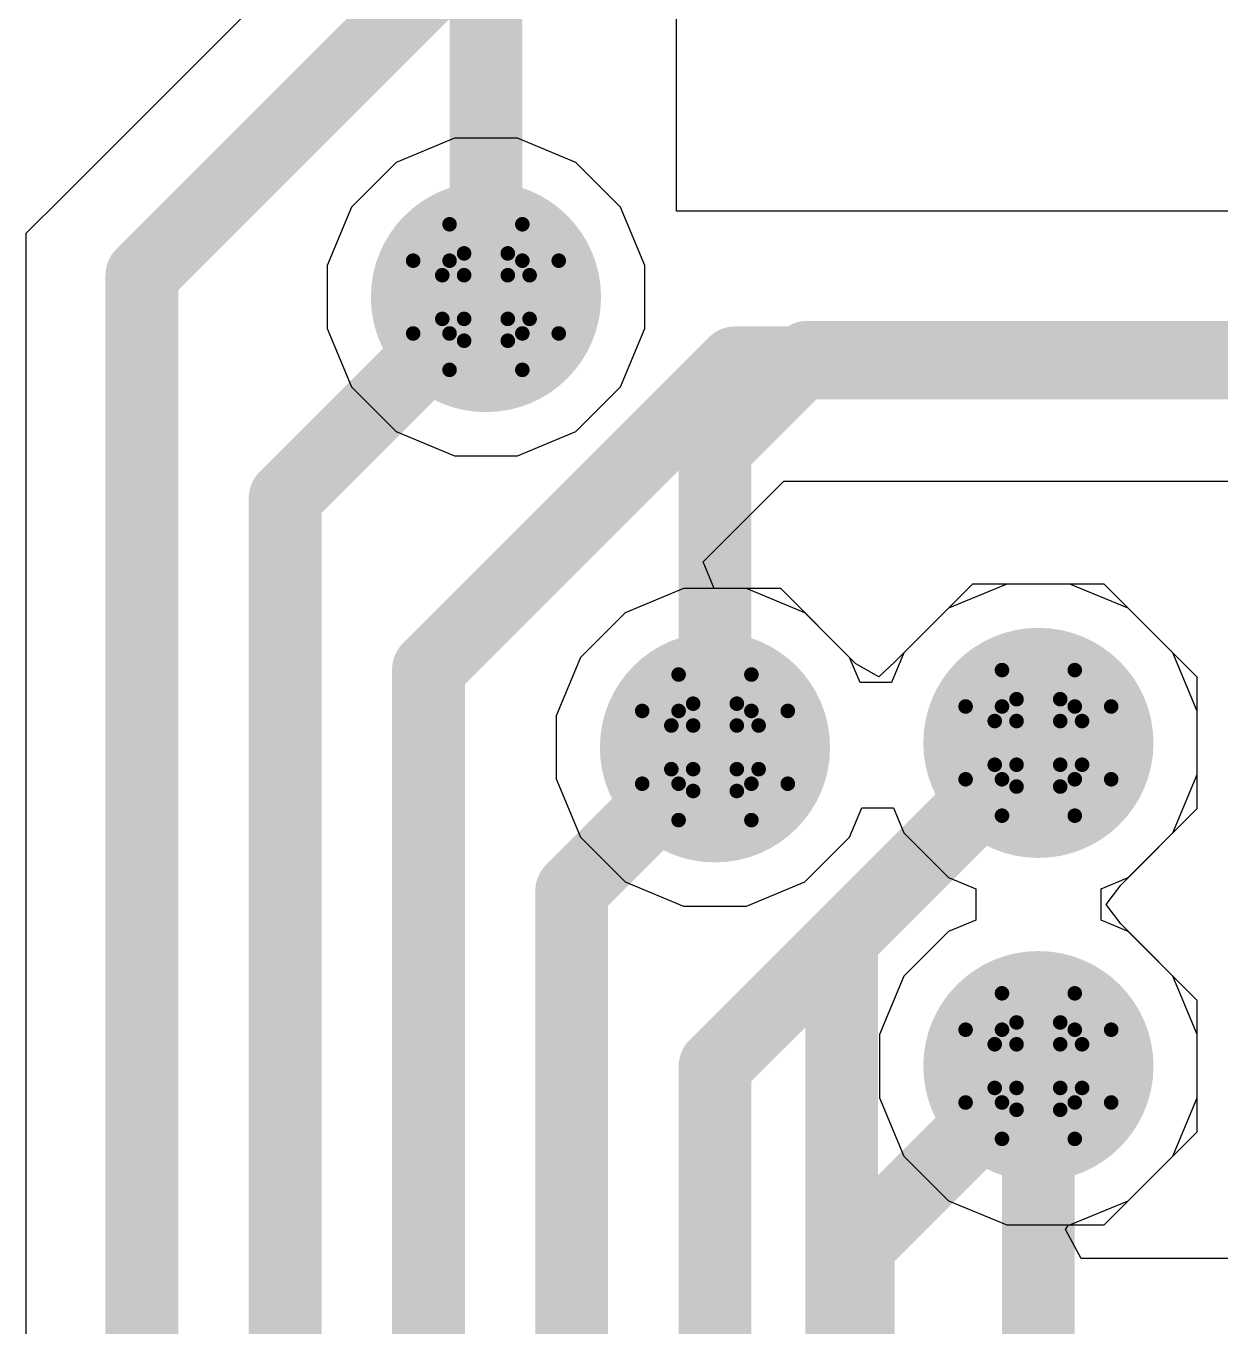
# Model space of a CAD drawing. Header units: inches. Extents: x -4 to 5258, y -4 to 5281.
# Drawn here: x 65.49 to 69.66, y 74.312 to 78.849 of the extents above; entities that cross this region are included whole.
import ezdxf

# ---------------------------------------------------------------- set-up
doc = ezdxf.new("R2010")
doc.units = ezdxf.units.IN
for name, color, linetype in [('Bottom Layer', 5, 'Continuous'), ('Bottom Solder', 6, 'Continuous'), ('Drill Drawing', 1, 'Continuous'), ('Layer 1', 16, 'Continuous'), ('Layer 2', 76, 'Continuous'), ('Top Layer', 1, 'Continuous'), ('Top Solder', 216, 'Continuous'), ('Via Holes', 16, 'Continuous')]:
    doc.layers.add(name, color=color, linetype=linetype)

msp = doc.modelspace()

# ---------------------------------------------------------------- hatches: boundary and pattern name
at = {"layer": 'Bottom Layer'}
h = msp.add_hatch(color=5, dxfattribs=at)
edge = h.paths.add_edge_path()
edge.add_arc((67.0952, 77.9031), 0.3, 0, 360)
h = msp.add_hatch(color=5, dxfattribs=at)
edge = h.paths.add_edge_path()
edge.add_arc((67.8944, 76.3317), 0.3, 0, 360)
h = msp.add_hatch(color=5, dxfattribs=at)
edge = h.paths.add_edge_path()
edge.add_arc((69.0228, 76.3472), 0.3, 0, 360)
h = msp.add_hatch(color=5, dxfattribs=at)
edge = h.paths.add_edge_path()
edge.add_arc((69.0228, 75.2192), 0.3, 0, 360)
at = {"layer": 'Bottom Solder'}
h = msp.add_hatch(color=6, dxfattribs=at)
edge = h.paths.add_edge_path()
edge.add_arc((67.0952, 77.9031), 0.4016, 0, 360)
h = msp.add_hatch(color=6, dxfattribs=at)
edge = h.paths.add_edge_path()
edge.add_arc((67.8944, 76.3317), 0.4016, 0, 360)
h = msp.add_hatch(color=6, dxfattribs=at)
edge = h.paths.add_edge_path()
edge.add_arc((69.0228, 76.3472), 0.4016, 0, 360)
h = msp.add_hatch(color=6, dxfattribs=at)
edge = h.paths.add_edge_path()
edge.add_arc((69.0228, 75.2192), 0.4016, 0, 360)
at = {"layer": 'Layer 1'}
h = msp.add_hatch(color=16, dxfattribs=at)
edge = h.paths.add_edge_path()
edge.add_arc((67.0952, 77.9031), 0.3, 0, 360)
h = msp.add_hatch(color=16, dxfattribs=at)
edge = h.paths.add_edge_path()
edge.add_arc((67.8944, 76.3317), 0.3, 0, 360)
h = msp.add_hatch(color=16, dxfattribs=at)
edge = h.paths.add_edge_path()
edge.add_arc((69.0228, 76.3472), 0.3, 0, 360)
h = msp.add_hatch(color=16, dxfattribs=at)
edge = h.paths.add_edge_path()
edge.add_arc((69.0228, 75.2192), 0.3, 0, 360)
at = {"layer": 'Layer 2'}
h = msp.add_hatch(color=76, dxfattribs=at)
edge = h.paths.add_edge_path()
edge.add_arc((67.0952, 77.9031), 0.3, 0, 360)
h = msp.add_hatch(color=76, dxfattribs=at)
edge = h.paths.add_edge_path()
edge.add_arc((67.8944, 76.3317), 0.3, 0, 360)
h = msp.add_hatch(color=76, dxfattribs=at)
edge = h.paths.add_edge_path()
edge.add_arc((69.0228, 76.3472), 0.3, 0, 360)
h = msp.add_hatch(color=76, dxfattribs=at)
edge = h.paths.add_edge_path()
edge.add_arc((69.0228, 75.2192), 0.3, 0, 360)
at = {"layer": 'Top Layer'}
h = msp.add_hatch(color=1, dxfattribs=at)
edge = h.paths.add_edge_path()
edge.add_arc((67.0952, 77.9031), 0.3, 0, 360)
h = msp.add_hatch(color=1, dxfattribs=at)
edge = h.paths.add_edge_path()
edge.add_arc((67.8944, 76.3317), 0.3, 0, 360)
h = msp.add_hatch(color=1, dxfattribs=at)
edge = h.paths.add_edge_path()
edge.add_arc((69.0228, 76.3472), 0.3, 0, 360)
h = msp.add_hatch(color=1, dxfattribs=at)
edge = h.paths.add_edge_path()
edge.add_arc((69.0228, 75.2192), 0.3, 0, 360)
at = {"layer": 'Top Solder'}
h = msp.add_hatch(color=216, dxfattribs=at)
edge = h.paths.add_edge_path()
edge.add_arc((67.0952, 77.9031), 0.4016, 0, 360)
h = msp.add_hatch(color=216, dxfattribs=at)
edge = h.paths.add_edge_path()
edge.add_arc((67.8944, 76.3317), 0.4016, 0, 360)
h = msp.add_hatch(color=216, dxfattribs=at)
edge = h.paths.add_edge_path()
edge.add_arc((69.0228, 76.3472), 0.4016, 0, 360)
h = msp.add_hatch(color=216, dxfattribs=at)
edge = h.paths.add_edge_path()
edge.add_arc((69.0228, 75.2192), 0.4016, 0, 360)
at = {"layer": 'Via Holes'}
h = msp.add_hatch(color=7, dxfattribs=at)
edge = h.paths.add_edge_path()
edge.add_arc((67.0952, 77.9031), 0.15, 0, 360)
h = msp.add_hatch(color=7, dxfattribs=at)
edge = h.paths.add_edge_path()
edge.add_arc((69.0228, 76.3472), 0.15, 0, 360)
h = msp.add_hatch(color=7, dxfattribs=at)
edge = h.paths.add_edge_path()
edge.add_arc((67.8944, 76.3317), 0.15, 0, 360)
h = msp.add_hatch(color=7, dxfattribs=at)
edge = h.paths.add_edge_path()
edge.add_arc((69.0228, 75.2192), 0.15, 0, 360)

# ---------------------------------------------------------------- linework, layer by layer
at = {"layer": 'Bottom Layer'}
for p, q in [((66.985, 78.4571), (66.7814, 78.3728)), ((67.2054, 78.4571), (66.985, 78.4571)), ((67.4091, 78.3728), (67.2054, 78.4571)), ((66.7814, 78.3728), (66.6256, 78.2169)), ((67.5649, 78.2169), (67.4091, 78.3728)), ((66.6256, 78.2169), (66.5412, 78.0133)), ((67.6492, 78.0133), (67.5649, 78.2169)), ((66.5412, 78.0133), (66.5412, 77.7929)), ((67.6492, 77.7929), (67.6492, 78.0133)), ((66.5412, 77.7929), (66.6256, 77.5893)), ((67.5649, 77.5893), (67.6492, 77.7929)), ((66.6256, 77.5893), (66.7814, 77.4335)), ((67.4091, 77.4335), (67.5649, 77.5893)), ((66.7814, 77.4335), (66.985, 77.3491)), ((67.2054, 77.3491), (67.4091, 77.4335)), ((66.985, 77.3491), (67.2054, 77.3491)), ((68.9126, 76.9012), (68.709, 76.8169)), ((69.133, 76.9012), (68.9126, 76.9012)), ((69.3366, 76.8169), (69.133, 76.9012)), ((67.7842, 76.8857), (67.5806, 76.8013)), ((68.0046, 76.8857), (67.7842, 76.8857)), ((68.2083, 76.8013), (68.0046, 76.8857)), ((68.709, 76.8169), (68.5531, 76.6611)), ((69.4924, 76.6611), (69.3366, 76.8169)), ((67.5806, 76.8013), (67.4248, 76.6455)), ((68.3641, 76.6455), (68.2083, 76.8013)), ((67.4248, 76.6455), (67.3404, 76.4419)), ((68.4004, 76.5578), (68.3641, 76.6455)), ((68.5531, 76.6611), (68.5104, 76.5578)), ((69.5768, 76.4574), (69.4924, 76.6611)), ((68.5104, 76.5578), (68.4004, 76.5578)), ((69.5768, 76.237), (69.5768, 76.4574)), ((67.3404, 76.4419), (67.3404, 76.2215)), ((67.3404, 76.2215), (67.4248, 76.0178)), ((69.4924, 76.0334), (69.5768, 76.237)), ((68.3641, 76.0178), (68.4069, 76.1211)), ((68.4069, 76.1211), (68.5168, 76.1211)), ((68.5168, 76.1211), (68.5531, 76.0334)), ((67.4248, 76.0178), (67.5806, 75.862)), ((68.2083, 75.862), (68.3641, 76.0178)), ((68.5531, 76.0334), (68.709, 75.8776)), ((69.3366, 75.8776), (69.4924, 76.0334)), ((67.5806, 75.862), (67.7842, 75.7777)), ((68.0046, 75.7777), (68.2083, 75.862)), ((68.709, 75.8776), (68.8041, 75.8382)), ((69.2415, 75.8382), (69.3366, 75.8776)), ((68.8041, 75.8382), (68.8041, 75.7282)), ((69.2415, 75.7282), (69.2415, 75.8382)), ((67.7842, 75.7777), (68.0046, 75.7777)), ((68.8041, 75.7282), (68.709, 75.6888)), ((69.3366, 75.6888), (69.2415, 75.7282)), ((68.709, 75.6888), (68.5531, 75.533)), ((69.4924, 75.533), (69.3366, 75.6888)), ((68.5531, 75.533), (68.4688, 75.3294)), ((69.5768, 75.3294), (69.4924, 75.533)), ((68.4688, 75.3294), (68.4688, 75.109)), ((69.5768, 75.109), (69.5768, 75.3294)), ((68.4688, 75.109), (68.5531, 74.9053)), ((69.4924, 74.9053), (69.5768, 75.109)), ((68.5531, 74.9053), (68.709, 74.7495)), ((69.3366, 74.7495), (69.4924, 74.9053)), ((68.709, 74.7495), (68.9126, 74.6652)), ((69.133, 74.6652), (69.3366, 74.7495)), ((68.9126, 74.6652), (69.133, 74.6652))]:
    msp.add_line(p, q, dxfattribs=at)
at = {"layer": 'Drill Drawing'}
for points in [[(66.9682, 78.0301, 0.0508, 0.0508, 0), (66.9682, 78.1571, 0.0508, 0.0508, 0)], [(66.9682, 78.1571, 0.0508, 0.0508, 0), (67.2222, 78.1571, 0.0508, 0.0508, 0)], [(67.2222, 78.0301, 0.0508, 0.0508, 0), (67.2222, 78.1571, 0.0508, 0.0508, 0)], [(67.019, 77.9793, 0.0508, 0.0508, 0), (67.019, 78.0555, 0.0508, 0.0508, 0)], [(67.019, 78.0555, 0.0508, 0.0508, 0), (67.1714, 78.0555, 0.0508, 0.0508, 0)], [(67.1714, 77.9793, 0.0508, 0.0508, 0), (67.1714, 78.0555, 0.0508, 0.0508, 0)], [(66.8412, 77.7761, 0.0508, 0.0508, 0), (66.8412, 78.0301, 0.0508, 0.0508, 0)], [(66.8412, 78.0301, 0.0508, 0.0508, 0), (66.9682, 78.0301, 0.0508, 0.0508, 0)], [(67.2222, 78.0301, 0.0508, 0.0508, 0), (67.3492, 78.0301, 0.0508, 0.0508, 0)], [(67.3492, 77.7761, 0.0508, 0.0508, 0), (67.3492, 78.0301, 0.0508, 0.0508, 0)], [(66.9428, 77.8269, 0.0508, 0.0508, 0), (66.9428, 77.9793, 0.0508, 0.0508, 0)], [(66.9428, 77.9793, 0.0508, 0.0508, 0), (67.019, 77.9793, 0.0508, 0.0508, 0)], [(67.1714, 77.9793, 0.0508, 0.0508, 0), (67.2476, 77.9793, 0.0508, 0.0508, 0)], [(67.2476, 77.8269, 0.0508, 0.0508, 0), (67.2476, 77.9793, 0.0508, 0.0508, 0)], [(66.9428, 77.8269, 0.0508, 0.0508, 0), (67.019, 77.8269, 0.0508, 0.0508, 0)], [(67.019, 77.7507, 0.0508, 0.0508, 0), (67.019, 77.8269, 0.0508, 0.0508, 0)], [(67.1714, 77.8269, 0.0508, 0.0508, 0), (67.2476, 77.8269, 0.0508, 0.0508, 0)], [(67.1714, 77.7507, 0.0508, 0.0508, 0), (67.1714, 77.8269, 0.0508, 0.0508, 0)], [(66.8412, 77.7761, 0.0508, 0.0508, 0), (66.9682, 77.7761, 0.0508, 0.0508, 0)], [(66.9682, 77.6491, 0.0508, 0.0508, 0), (66.9682, 77.7761, 0.0508, 0.0508, 0)], [(67.019, 77.7507, 0.0508, 0.0508, 0), (67.1714, 77.7507, 0.0508, 0.0508, 0)], [(67.2222, 77.7761, 0.0508, 0.0508, 0), (67.3492, 77.7761, 0.0508, 0.0508, 0)], [(67.2222, 77.6491, 0.0508, 0.0508, 0), (67.2222, 77.7761, 0.0508, 0.0508, 0)], [(66.9682, 77.6491, 0.0508, 0.0508, 0), (67.2222, 77.6491, 0.0508, 0.0508, 0)], [(67.7674, 76.4587, 0.0508, 0.0508, 0), (67.7674, 76.5857, 0.0508, 0.0508, 0)], [(67.7674, 76.5857, 0.0508, 0.0508, 0), (68.0214, 76.5857, 0.0508, 0.0508, 0)], [(68.0214, 76.4587, 0.0508, 0.0508, 0), (68.0214, 76.5857, 0.0508, 0.0508, 0)], [(68.8958, 76.4742, 0.0508, 0.0508, 0), (68.8958, 76.6012, 0.0508, 0.0508, 0)], [(68.8958, 76.6012, 0.0508, 0.0508, 0), (69.1498, 76.6012, 0.0508, 0.0508, 0)], [(69.1498, 76.4742, 0.0508, 0.0508, 0), (69.1498, 76.6012, 0.0508, 0.0508, 0)], [(67.8182, 76.4079, 0.0508, 0.0508, 0), (67.8182, 76.4841, 0.0508, 0.0508, 0)], [(67.8182, 76.4841, 0.0508, 0.0508, 0), (67.9706, 76.4841, 0.0508, 0.0508, 0)], [(67.9706, 76.4079, 0.0508, 0.0508, 0), (67.9706, 76.4841, 0.0508, 0.0508, 0)], [(68.7688, 76.2202, 0.0508, 0.0508, 0), (68.7688, 76.4742, 0.0508, 0.0508, 0)], [(68.7688, 76.4742, 0.0508, 0.0508, 0), (68.8958, 76.4742, 0.0508, 0.0508, 0)], [(68.9466, 76.4234, 0.0508, 0.0508, 0), (68.9466, 76.4996, 0.0508, 0.0508, 0)], [(68.9466, 76.4996, 0.0508, 0.0508, 0), (69.099, 76.4996, 0.0508, 0.0508, 0)], [(69.099, 76.4234, 0.0508, 0.0508, 0), (69.099, 76.4996, 0.0508, 0.0508, 0)], [(69.1498, 76.4742, 0.0508, 0.0508, 0), (69.2768, 76.4742, 0.0508, 0.0508, 0)], [(69.2768, 76.2202, 0.0508, 0.0508, 0), (69.2768, 76.4742, 0.0508, 0.0508, 0)], [(67.6404, 76.2047, 0.0508, 0.0508, 0), (67.6404, 76.4587, 0.0508, 0.0508, 0)], [(67.6404, 76.4587, 0.0508, 0.0508, 0), (67.7674, 76.4587, 0.0508, 0.0508, 0)], [(68.0214, 76.4587, 0.0508, 0.0508, 0), (68.1484, 76.4587, 0.0508, 0.0508, 0)], [(68.1484, 76.2047, 0.0508, 0.0508, 0), (68.1484, 76.4587, 0.0508, 0.0508, 0)], [(68.8704, 76.271, 0.0508, 0.0508, 0), (68.8704, 76.4234, 0.0508, 0.0508, 0)], [(68.8704, 76.4234, 0.0508, 0.0508, 0), (68.9466, 76.4234, 0.0508, 0.0508, 0)], [(69.099, 76.4234, 0.0508, 0.0508, 0), (69.1752, 76.4234, 0.0508, 0.0508, 0)], [(69.1752, 76.271, 0.0508, 0.0508, 0), (69.1752, 76.4234, 0.0508, 0.0508, 0)], [(67.742, 76.2555, 0.0508, 0.0508, 0), (67.742, 76.4079, 0.0508, 0.0508, 0)], [(67.742, 76.4079, 0.0508, 0.0508, 0), (67.8182, 76.4079, 0.0508, 0.0508, 0)], [(67.9706, 76.4079, 0.0508, 0.0508, 0), (68.0468, 76.4079, 0.0508, 0.0508, 0)], [(68.0468, 76.2555, 0.0508, 0.0508, 0), (68.0468, 76.4079, 0.0508, 0.0508, 0)], [(67.742, 76.2555, 0.0508, 0.0508, 0), (67.8182, 76.2555, 0.0508, 0.0508, 0)], [(67.8182, 76.1793, 0.0508, 0.0508, 0), (67.8182, 76.2555, 0.0508, 0.0508, 0)], [(67.9706, 76.2555, 0.0508, 0.0508, 0), (68.0468, 76.2555, 0.0508, 0.0508, 0)], [(67.9706, 76.1793, 0.0508, 0.0508, 0), (67.9706, 76.2555, 0.0508, 0.0508, 0)], [(68.8704, 76.271, 0.0508, 0.0508, 0), (68.9466, 76.271, 0.0508, 0.0508, 0)], [(68.9466, 76.1948, 0.0508, 0.0508, 0), (68.9466, 76.271, 0.0508, 0.0508, 0)], [(69.099, 76.271, 0.0508, 0.0508, 0), (69.1752, 76.271, 0.0508, 0.0508, 0)], [(69.099, 76.1948, 0.0508, 0.0508, 0), (69.099, 76.271, 0.0508, 0.0508, 0)], [(67.6404, 76.2047, 0.0508, 0.0508, 0), (67.7674, 76.2047, 0.0508, 0.0508, 0)], [(67.7674, 76.0777, 0.0508, 0.0508, 0), (67.7674, 76.2047, 0.0508, 0.0508, 0)], [(68.0214, 76.2047, 0.0508, 0.0508, 0), (68.1484, 76.2047, 0.0508, 0.0508, 0)], [(68.0214, 76.0777, 0.0508, 0.0508, 0), (68.0214, 76.2047, 0.0508, 0.0508, 0)], [(68.7688, 76.2202, 0.0508, 0.0508, 0), (68.8958, 76.2202, 0.0508, 0.0508, 0)], [(68.8958, 76.0932, 0.0508, 0.0508, 0), (68.8958, 76.2202, 0.0508, 0.0508, 0)], [(68.9466, 76.1948, 0.0508, 0.0508, 0), (69.099, 76.1948, 0.0508, 0.0508, 0)], [(69.1498, 76.2202, 0.0508, 0.0508, 0), (69.2768, 76.2202, 0.0508, 0.0508, 0)], [(69.1498, 76.0932, 0.0508, 0.0508, 0), (69.1498, 76.2202, 0.0508, 0.0508, 0)], [(67.8182, 76.1793, 0.0508, 0.0508, 0), (67.9706, 76.1793, 0.0508, 0.0508, 0)], [(67.7674, 76.0777, 0.0508, 0.0508, 0), (68.0214, 76.0777, 0.0508, 0.0508, 0)], [(68.8958, 76.0932, 0.0508, 0.0508, 0), (69.1498, 76.0932, 0.0508, 0.0508, 0)], [(68.8958, 75.3462, 0.0508, 0.0508, 0), (68.8958, 75.4732, 0.0508, 0.0508, 0)], [(68.8958, 75.4732, 0.0508, 0.0508, 0), (69.1498, 75.4732, 0.0508, 0.0508, 0)], [(69.1498, 75.3462, 0.0508, 0.0508, 0), (69.1498, 75.4732, 0.0508, 0.0508, 0)], [(68.7688, 75.0922, 0.0508, 0.0508, 0), (68.7688, 75.3462, 0.0508, 0.0508, 0)], [(68.7688, 75.3462, 0.0508, 0.0508, 0), (68.8958, 75.3462, 0.0508, 0.0508, 0)], [(68.9466, 75.2954, 0.0508, 0.0508, 0), (68.9466, 75.3716, 0.0508, 0.0508, 0)], [(68.9466, 75.3716, 0.0508, 0.0508, 0), (69.099, 75.3716, 0.0508, 0.0508, 0)], [(69.099, 75.2954, 0.0508, 0.0508, 0), (69.099, 75.3716, 0.0508, 0.0508, 0)], [(69.1498, 75.3462, 0.0508, 0.0508, 0), (69.2768, 75.3462, 0.0508, 0.0508, 0)], [(69.2768, 75.0922, 0.0508, 0.0508, 0), (69.2768, 75.3462, 0.0508, 0.0508, 0)], [(68.8704, 75.143, 0.0508, 0.0508, 0), (68.8704, 75.2954, 0.0508, 0.0508, 0)], [(68.8704, 75.2954, 0.0508, 0.0508, 0), (68.9466, 75.2954, 0.0508, 0.0508, 0)], [(69.099, 75.2954, 0.0508, 0.0508, 0), (69.1752, 75.2954, 0.0508, 0.0508, 0)], [(69.1752, 75.143, 0.0508, 0.0508, 0), (69.1752, 75.2954, 0.0508, 0.0508, 0)], [(68.8704, 75.143, 0.0508, 0.0508, 0), (68.9466, 75.143, 0.0508, 0.0508, 0)], [(68.9466, 75.0668, 0.0508, 0.0508, 0), (68.9466, 75.143, 0.0508, 0.0508, 0)], [(69.099, 75.143, 0.0508, 0.0508, 0), (69.1752, 75.143, 0.0508, 0.0508, 0)], [(69.099, 75.0668, 0.0508, 0.0508, 0), (69.099, 75.143, 0.0508, 0.0508, 0)], [(68.7688, 75.0922, 0.0508, 0.0508, 0), (68.8958, 75.0922, 0.0508, 0.0508, 0)], [(68.8958, 74.9652, 0.0508, 0.0508, 0), (68.8958, 75.0922, 0.0508, 0.0508, 0)], [(68.9466, 75.0668, 0.0508, 0.0508, 0), (69.099, 75.0668, 0.0508, 0.0508, 0)], [(69.1498, 75.0922, 0.0508, 0.0508, 0), (69.2768, 75.0922, 0.0508, 0.0508, 0)], [(69.1498, 74.9652, 0.0508, 0.0508, 0), (69.1498, 75.0922, 0.0508, 0.0508, 0)], [(68.8958, 74.9652, 0.0508, 0.0508, 0), (69.1498, 74.9652, 0.0508, 0.0508, 0)]]:
    msp.add_lwpolyline(points, format="xyseb", dxfattribs=at)
for points in [[(66.9555, 78.1571, 0.0254, 0.0254, 1), (66.9809, 78.1571, 0.0254, 0.0254, 1)], [(66.9555, 78.1571, 0.0254, 0.0254, 1), (66.9809, 78.1571, 0.0254, 0.0254, 1)], [(67.2095, 78.1571, 0.0254, 0.0254, 1), (67.2349, 78.1571, 0.0254, 0.0254, 1)], [(67.2095, 78.1571, 0.0254, 0.0254, 1), (67.2349, 78.1571, 0.0254, 0.0254, 1)], [(67.0063, 78.0555, 0.0254, 0.0254, 1), (67.0317, 78.0555, 0.0254, 0.0254, 1)], [(67.0063, 78.0555, 0.0254, 0.0254, 1), (67.0317, 78.0555, 0.0254, 0.0254, 1)], [(67.1587, 78.0555, 0.0254, 0.0254, 1), (67.1841, 78.0555, 0.0254, 0.0254, 1)], [(67.1587, 78.0555, 0.0254, 0.0254, 1), (67.1841, 78.0555, 0.0254, 0.0254, 1)], [(66.8285, 78.0301, 0.0254, 0.0254, 1), (66.8539, 78.0301, 0.0254, 0.0254, 1)], [(66.8285, 78.0301, 0.0254, 0.0254, 1), (66.8539, 78.0301, 0.0254, 0.0254, 1)], [(66.9555, 78.0301, 0.0254, 0.0254, 1), (66.9809, 78.0301, 0.0254, 0.0254, 1)], [(66.9555, 78.0301, 0.0254, 0.0254, 1), (66.9809, 78.0301, 0.0254, 0.0254, 1)], [(67.2095, 78.0301, 0.0254, 0.0254, 1), (67.2349, 78.0301, 0.0254, 0.0254, 1)], [(67.2095, 78.0301, 0.0254, 0.0254, 1), (67.2349, 78.0301, 0.0254, 0.0254, 1)], [(67.3365, 78.0301, 0.0254, 0.0254, 1), (67.3619, 78.0301, 0.0254, 0.0254, 1)], [(67.3365, 78.0301, 0.0254, 0.0254, 1), (67.3619, 78.0301, 0.0254, 0.0254, 1)], [(66.9301, 77.9793, 0.0254, 0.0254, 1), (66.9555, 77.9793, 0.0254, 0.0254, 1)], [(66.9301, 77.9793, 0.0254, 0.0254, 1), (66.9555, 77.9793, 0.0254, 0.0254, 1)], [(67.0063, 77.9793, 0.0254, 0.0254, 1), (67.0317, 77.9793, 0.0254, 0.0254, 1)], [(67.0063, 77.9793, 0.0254, 0.0254, 1), (67.0317, 77.9793, 0.0254, 0.0254, 1)], [(67.1587, 77.9793, 0.0254, 0.0254, 1), (67.1841, 77.9793, 0.0254, 0.0254, 1)], [(67.1587, 77.9793, 0.0254, 0.0254, 1), (67.1841, 77.9793, 0.0254, 0.0254, 1)], [(67.2349, 77.9793, 0.0254, 0.0254, 1), (67.2603, 77.9793, 0.0254, 0.0254, 1)], [(67.2349, 77.9793, 0.0254, 0.0254, 1), (67.2603, 77.9793, 0.0254, 0.0254, 1)], [(66.9301, 77.8269, 0.0254, 0.0254, 1), (66.9555, 77.8269, 0.0254, 0.0254, 1)], [(66.9301, 77.8269, 0.0254, 0.0254, 1), (66.9555, 77.8269, 0.0254, 0.0254, 1)], [(67.0063, 77.8269, 0.0254, 0.0254, 1), (67.0317, 77.8269, 0.0254, 0.0254, 1)], [(67.0063, 77.8269, 0.0254, 0.0254, 1), (67.0317, 77.8269, 0.0254, 0.0254, 1)], [(67.1587, 77.8269, 0.0254, 0.0254, 1), (67.1841, 77.8269, 0.0254, 0.0254, 1)], [(67.1587, 77.8269, 0.0254, 0.0254, 1), (67.1841, 77.8269, 0.0254, 0.0254, 1)], [(67.2349, 77.8269, 0.0254, 0.0254, 1), (67.2603, 77.8269, 0.0254, 0.0254, 1)], [(67.2349, 77.8269, 0.0254, 0.0254, 1), (67.2603, 77.8269, 0.0254, 0.0254, 1)], [(66.8285, 77.7761, 0.0254, 0.0254, 1), (66.8539, 77.7761, 0.0254, 0.0254, 1)], [(66.8285, 77.7761, 0.0254, 0.0254, 1), (66.8539, 77.7761, 0.0254, 0.0254, 1)], [(66.9555, 77.7761, 0.0254, 0.0254, 1), (66.9809, 77.7761, 0.0254, 0.0254, 1)], [(66.9555, 77.7761, 0.0254, 0.0254, 1), (66.9809, 77.7761, 0.0254, 0.0254, 1)], [(67.0063, 77.7507, 0.0254, 0.0254, 1), (67.0317, 77.7507, 0.0254, 0.0254, 1)], [(67.0063, 77.7507, 0.0254, 0.0254, 1), (67.0317, 77.7507, 0.0254, 0.0254, 1)], [(67.1587, 77.7507, 0.0254, 0.0254, 1), (67.1841, 77.7507, 0.0254, 0.0254, 1)], [(67.1587, 77.7507, 0.0254, 0.0254, 1), (67.1841, 77.7507, 0.0254, 0.0254, 1)], [(67.2095, 77.7761, 0.0254, 0.0254, 1), (67.2349, 77.7761, 0.0254, 0.0254, 1)], [(67.2095, 77.7761, 0.0254, 0.0254, 1), (67.2349, 77.7761, 0.0254, 0.0254, 1)], [(67.3365, 77.7761, 0.0254, 0.0254, 1), (67.3619, 77.7761, 0.0254, 0.0254, 1)], [(67.3365, 77.7761, 0.0254, 0.0254, 1), (67.3619, 77.7761, 0.0254, 0.0254, 1)], [(66.9555, 77.6491, 0.0254, 0.0254, 1), (66.9809, 77.6491, 0.0254, 0.0254, 1)], [(66.9555, 77.6491, 0.0254, 0.0254, 1), (66.9809, 77.6491, 0.0254, 0.0254, 1)], [(67.2095, 77.6491, 0.0254, 0.0254, 1), (67.2349, 77.6491, 0.0254, 0.0254, 1)], [(67.2095, 77.6491, 0.0254, 0.0254, 1), (67.2349, 77.6491, 0.0254, 0.0254, 1)], [(67.7547, 76.5857, 0.0254, 0.0254, 1), (67.7801, 76.5857, 0.0254, 0.0254, 1)], [(67.7547, 76.5857, 0.0254, 0.0254, 1), (67.7801, 76.5857, 0.0254, 0.0254, 1)], [(68.0087, 76.5857, 0.0254, 0.0254, 1), (68.0341, 76.5857, 0.0254, 0.0254, 1)], [(68.0087, 76.5857, 0.0254, 0.0254, 1), (68.0341, 76.5857, 0.0254, 0.0254, 1)], [(68.8831, 76.6012, 0.0254, 0.0254, 1), (68.9085, 76.6012, 0.0254, 0.0254, 1)], [(68.8831, 76.6012, 0.0254, 0.0254, 1), (68.9085, 76.6012, 0.0254, 0.0254, 1)], [(69.1371, 76.6012, 0.0254, 0.0254, 1), (69.1625, 76.6012, 0.0254, 0.0254, 1)], [(69.1371, 76.6012, 0.0254, 0.0254, 1), (69.1625, 76.6012, 0.0254, 0.0254, 1)], [(67.8055, 76.4841, 0.0254, 0.0254, 1), (67.8309, 76.4841, 0.0254, 0.0254, 1)], [(67.8055, 76.4841, 0.0254, 0.0254, 1), (67.8309, 76.4841, 0.0254, 0.0254, 1)], [(67.9579, 76.4841, 0.0254, 0.0254, 1), (67.9833, 76.4841, 0.0254, 0.0254, 1)], [(67.9579, 76.4841, 0.0254, 0.0254, 1), (67.9833, 76.4841, 0.0254, 0.0254, 1)], [(68.7561, 76.4742, 0.0254, 0.0254, 1), (68.7815, 76.4742, 0.0254, 0.0254, 1)], [(68.7561, 76.4742, 0.0254, 0.0254, 1), (68.7815, 76.4742, 0.0254, 0.0254, 1)], [(68.8831, 76.4742, 0.0254, 0.0254, 1), (68.9085, 76.4742, 0.0254, 0.0254, 1)], [(68.8831, 76.4742, 0.0254, 0.0254, 1), (68.9085, 76.4742, 0.0254, 0.0254, 1)], [(68.9339, 76.4996, 0.0254, 0.0254, 1), (68.9593, 76.4996, 0.0254, 0.0254, 1)], [(68.9339, 76.4996, 0.0254, 0.0254, 1), (68.9593, 76.4996, 0.0254, 0.0254, 1)], [(69.0863, 76.4996, 0.0254, 0.0254, 1), (69.1117, 76.4996, 0.0254, 0.0254, 1)], [(69.0863, 76.4996, 0.0254, 0.0254, 1), (69.1117, 76.4996, 0.0254, 0.0254, 1)], [(69.1371, 76.4742, 0.0254, 0.0254, 1), (69.1625, 76.4742, 0.0254, 0.0254, 1)], [(69.1371, 76.4742, 0.0254, 0.0254, 1), (69.1625, 76.4742, 0.0254, 0.0254, 1)], [(69.2641, 76.4742, 0.0254, 0.0254, 1), (69.2895, 76.4742, 0.0254, 0.0254, 1)], [(69.2641, 76.4742, 0.0254, 0.0254, 1), (69.2895, 76.4742, 0.0254, 0.0254, 1)], [(67.6277, 76.4587, 0.0254, 0.0254, 1), (67.6531, 76.4587, 0.0254, 0.0254, 1)], [(67.6277, 76.4587, 0.0254, 0.0254, 1), (67.6531, 76.4587, 0.0254, 0.0254, 1)], [(67.7547, 76.4587, 0.0254, 0.0254, 1), (67.7801, 76.4587, 0.0254, 0.0254, 1)], [(67.7547, 76.4587, 0.0254, 0.0254, 1), (67.7801, 76.4587, 0.0254, 0.0254, 1)], [(68.0087, 76.4587, 0.0254, 0.0254, 1), (68.0341, 76.4587, 0.0254, 0.0254, 1)], [(68.0087, 76.4587, 0.0254, 0.0254, 1), (68.0341, 76.4587, 0.0254, 0.0254, 1)], [(68.1357, 76.4587, 0.0254, 0.0254, 1), (68.1611, 76.4587, 0.0254, 0.0254, 1)], [(68.1357, 76.4587, 0.0254, 0.0254, 1), (68.1611, 76.4587, 0.0254, 0.0254, 1)], [(68.8577, 76.4234, 0.0254, 0.0254, 1), (68.8831, 76.4234, 0.0254, 0.0254, 1)], [(68.8577, 76.4234, 0.0254, 0.0254, 1), (68.8831, 76.4234, 0.0254, 0.0254, 1)], [(68.9339, 76.4234, 0.0254, 0.0254, 1), (68.9593, 76.4234, 0.0254, 0.0254, 1)], [(68.9339, 76.4234, 0.0254, 0.0254, 1), (68.9593, 76.4234, 0.0254, 0.0254, 1)], [(69.0863, 76.4234, 0.0254, 0.0254, 1), (69.1117, 76.4234, 0.0254, 0.0254, 1)], [(69.0863, 76.4234, 0.0254, 0.0254, 1), (69.1117, 76.4234, 0.0254, 0.0254, 1)], [(69.1625, 76.4234, 0.0254, 0.0254, 1), (69.1879, 76.4234, 0.0254, 0.0254, 1)], [(69.1625, 76.4234, 0.0254, 0.0254, 1), (69.1879, 76.4234, 0.0254, 0.0254, 1)], [(67.7293, 76.4079, 0.0254, 0.0254, 1), (67.7547, 76.4079, 0.0254, 0.0254, 1)], [(67.7293, 76.4079, 0.0254, 0.0254, 1), (67.7547, 76.4079, 0.0254, 0.0254, 1)], [(67.8055, 76.4079, 0.0254, 0.0254, 1), (67.8309, 76.4079, 0.0254, 0.0254, 1)], [(67.8055, 76.4079, 0.0254, 0.0254, 1), (67.8309, 76.4079, 0.0254, 0.0254, 1)], [(67.9579, 76.4079, 0.0254, 0.0254, 1), (67.9833, 76.4079, 0.0254, 0.0254, 1)], [(67.9579, 76.4079, 0.0254, 0.0254, 1), (67.9833, 76.4079, 0.0254, 0.0254, 1)], [(68.0341, 76.4079, 0.0254, 0.0254, 1), (68.0595, 76.4079, 0.0254, 0.0254, 1)], [(68.0341, 76.4079, 0.0254, 0.0254, 1), (68.0595, 76.4079, 0.0254, 0.0254, 1)], [(67.7293, 76.2555, 0.0254, 0.0254, 1), (67.7547, 76.2555, 0.0254, 0.0254, 1)], [(67.7293, 76.2555, 0.0254, 0.0254, 1), (67.7547, 76.2555, 0.0254, 0.0254, 1)], [(67.8055, 76.2555, 0.0254, 0.0254, 1), (67.8309, 76.2555, 0.0254, 0.0254, 1)], [(67.8055, 76.2555, 0.0254, 0.0254, 1), (67.8309, 76.2555, 0.0254, 0.0254, 1)], [(67.9579, 76.2555, 0.0254, 0.0254, 1), (67.9833, 76.2555, 0.0254, 0.0254, 1)], [(67.9579, 76.2555, 0.0254, 0.0254, 1), (67.9833, 76.2555, 0.0254, 0.0254, 1)], [(68.0341, 76.2555, 0.0254, 0.0254, 1), (68.0595, 76.2555, 0.0254, 0.0254, 1)], [(68.0341, 76.2555, 0.0254, 0.0254, 1), (68.0595, 76.2555, 0.0254, 0.0254, 1)], [(68.8577, 76.271, 0.0254, 0.0254, 1), (68.8831, 76.271, 0.0254, 0.0254, 1)], [(68.8577, 76.271, 0.0254, 0.0254, 1), (68.8831, 76.271, 0.0254, 0.0254, 1)], [(68.9339, 76.271, 0.0254, 0.0254, 1), (68.9593, 76.271, 0.0254, 0.0254, 1)], [(68.9339, 76.271, 0.0254, 0.0254, 1), (68.9593, 76.271, 0.0254, 0.0254, 1)], [(69.0863, 76.271, 0.0254, 0.0254, 1), (69.1117, 76.271, 0.0254, 0.0254, 1)], [(69.0863, 76.271, 0.0254, 0.0254, 1), (69.1117, 76.271, 0.0254, 0.0254, 1)], [(69.1625, 76.271, 0.0254, 0.0254, 1), (69.1879, 76.271, 0.0254, 0.0254, 1)], [(69.1625, 76.271, 0.0254, 0.0254, 1), (69.1879, 76.271, 0.0254, 0.0254, 1)], [(67.6277, 76.2047, 0.0254, 0.0254, 1), (67.6531, 76.2047, 0.0254, 0.0254, 1)], [(67.6277, 76.2047, 0.0254, 0.0254, 1), (67.6531, 76.2047, 0.0254, 0.0254, 1)], [(67.7547, 76.2047, 0.0254, 0.0254, 1), (67.7801, 76.2047, 0.0254, 0.0254, 1)], [(67.7547, 76.2047, 0.0254, 0.0254, 1), (67.7801, 76.2047, 0.0254, 0.0254, 1)], [(68.0087, 76.2047, 0.0254, 0.0254, 1), (68.0341, 76.2047, 0.0254, 0.0254, 1)], [(68.0087, 76.2047, 0.0254, 0.0254, 1), (68.0341, 76.2047, 0.0254, 0.0254, 1)], [(68.1357, 76.2047, 0.0254, 0.0254, 1), (68.1611, 76.2047, 0.0254, 0.0254, 1)], [(68.1357, 76.2047, 0.0254, 0.0254, 1), (68.1611, 76.2047, 0.0254, 0.0254, 1)], [(68.7561, 76.2202, 0.0254, 0.0254, 1), (68.7815, 76.2202, 0.0254, 0.0254, 1)], [(68.7561, 76.2202, 0.0254, 0.0254, 1), (68.7815, 76.2202, 0.0254, 0.0254, 1)], [(68.8831, 76.2202, 0.0254, 0.0254, 1), (68.9085, 76.2202, 0.0254, 0.0254, 1)], [(68.8831, 76.2202, 0.0254, 0.0254, 1), (68.9085, 76.2202, 0.0254, 0.0254, 1)], [(68.9339, 76.1948, 0.0254, 0.0254, 1), (68.9593, 76.1948, 0.0254, 0.0254, 1)], [(68.9339, 76.1948, 0.0254, 0.0254, 1), (68.9593, 76.1948, 0.0254, 0.0254, 1)], [(69.0863, 76.1948, 0.0254, 0.0254, 1), (69.1117, 76.1948, 0.0254, 0.0254, 1)], [(69.0863, 76.1948, 0.0254, 0.0254, 1), (69.1117, 76.1948, 0.0254, 0.0254, 1)], [(69.1371, 76.2202, 0.0254, 0.0254, 1), (69.1625, 76.2202, 0.0254, 0.0254, 1)], [(69.1371, 76.2202, 0.0254, 0.0254, 1), (69.1625, 76.2202, 0.0254, 0.0254, 1)], [(69.2641, 76.2202, 0.0254, 0.0254, 1), (69.2895, 76.2202, 0.0254, 0.0254, 1)], [(69.2641, 76.2202, 0.0254, 0.0254, 1), (69.2895, 76.2202, 0.0254, 0.0254, 1)], [(67.8055, 76.1793, 0.0254, 0.0254, 1), (67.8309, 76.1793, 0.0254, 0.0254, 1)], [(67.8055, 76.1793, 0.0254, 0.0254, 1), (67.8309, 76.1793, 0.0254, 0.0254, 1)], [(67.9579, 76.1793, 0.0254, 0.0254, 1), (67.9833, 76.1793, 0.0254, 0.0254, 1)], [(67.9579, 76.1793, 0.0254, 0.0254, 1), (67.9833, 76.1793, 0.0254, 0.0254, 1)], [(67.7547, 76.0777, 0.0254, 0.0254, 1), (67.7801, 76.0777, 0.0254, 0.0254, 1)], [(67.7547, 76.0777, 0.0254, 0.0254, 1), (67.7801, 76.0777, 0.0254, 0.0254, 1)], [(68.0087, 76.0777, 0.0254, 0.0254, 1), (68.0341, 76.0777, 0.0254, 0.0254, 1)], [(68.0087, 76.0777, 0.0254, 0.0254, 1), (68.0341, 76.0777, 0.0254, 0.0254, 1)], [(68.8831, 76.0932, 0.0254, 0.0254, 1), (68.9085, 76.0932, 0.0254, 0.0254, 1)], [(68.8831, 76.0932, 0.0254, 0.0254, 1), (68.9085, 76.0932, 0.0254, 0.0254, 1)], [(69.1371, 76.0932, 0.0254, 0.0254, 1), (69.1625, 76.0932, 0.0254, 0.0254, 1)], [(69.1371, 76.0932, 0.0254, 0.0254, 1), (69.1625, 76.0932, 0.0254, 0.0254, 1)], [(68.8831, 75.4732, 0.0254, 0.0254, 1), (68.9085, 75.4732, 0.0254, 0.0254, 1)], [(68.8831, 75.4732, 0.0254, 0.0254, 1), (68.9085, 75.4732, 0.0254, 0.0254, 1)], [(69.1371, 75.4732, 0.0254, 0.0254, 1), (69.1625, 75.4732, 0.0254, 0.0254, 1)], [(69.1371, 75.4732, 0.0254, 0.0254, 1), (69.1625, 75.4732, 0.0254, 0.0254, 1)], [(68.7561, 75.3462, 0.0254, 0.0254, 1), (68.7815, 75.3462, 0.0254, 0.0254, 1)], [(68.7561, 75.3462, 0.0254, 0.0254, 1), (68.7815, 75.3462, 0.0254, 0.0254, 1)], [(68.8831, 75.3462, 0.0254, 0.0254, 1), (68.9085, 75.3462, 0.0254, 0.0254, 1)], [(68.8831, 75.3462, 0.0254, 0.0254, 1), (68.9085, 75.3462, 0.0254, 0.0254, 1)], [(68.9339, 75.3716, 0.0254, 0.0254, 1), (68.9593, 75.3716, 0.0254, 0.0254, 1)], [(68.9339, 75.3716, 0.0254, 0.0254, 1), (68.9593, 75.3716, 0.0254, 0.0254, 1)], [(69.0863, 75.3716, 0.0254, 0.0254, 1), (69.1117, 75.3716, 0.0254, 0.0254, 1)], [(69.0863, 75.3716, 0.0254, 0.0254, 1), (69.1117, 75.3716, 0.0254, 0.0254, 1)], [(69.1371, 75.3462, 0.0254, 0.0254, 1), (69.1625, 75.3462, 0.0254, 0.0254, 1)], [(69.1371, 75.3462, 0.0254, 0.0254, 1), (69.1625, 75.3462, 0.0254, 0.0254, 1)], [(69.2641, 75.3462, 0.0254, 0.0254, 1), (69.2895, 75.3462, 0.0254, 0.0254, 1)], [(69.2641, 75.3462, 0.0254, 0.0254, 1), (69.2895, 75.3462, 0.0254, 0.0254, 1)], [(68.8577, 75.2954, 0.0254, 0.0254, 1), (68.8831, 75.2954, 0.0254, 0.0254, 1)], [(68.8577, 75.2954, 0.0254, 0.0254, 1), (68.8831, 75.2954, 0.0254, 0.0254, 1)], [(68.9339, 75.2954, 0.0254, 0.0254, 1), (68.9593, 75.2954, 0.0254, 0.0254, 1)], [(68.9339, 75.2954, 0.0254, 0.0254, 1), (68.9593, 75.2954, 0.0254, 0.0254, 1)], [(69.0863, 75.2954, 0.0254, 0.0254, 1), (69.1117, 75.2954, 0.0254, 0.0254, 1)], [(69.0863, 75.2954, 0.0254, 0.0254, 1), (69.1117, 75.2954, 0.0254, 0.0254, 1)], [(69.1625, 75.2954, 0.0254, 0.0254, 1), (69.1879, 75.2954, 0.0254, 0.0254, 1)], [(69.1625, 75.2954, 0.0254, 0.0254, 1), (69.1879, 75.2954, 0.0254, 0.0254, 1)], [(68.8577, 75.143, 0.0254, 0.0254, 1), (68.8831, 75.143, 0.0254, 0.0254, 1)], [(68.8577, 75.143, 0.0254, 0.0254, 1), (68.8831, 75.143, 0.0254, 0.0254, 1)], [(68.9339, 75.143, 0.0254, 0.0254, 1), (68.9593, 75.143, 0.0254, 0.0254, 1)], [(68.9339, 75.143, 0.0254, 0.0254, 1), (68.9593, 75.143, 0.0254, 0.0254, 1)], [(69.0863, 75.143, 0.0254, 0.0254, 1), (69.1117, 75.143, 0.0254, 0.0254, 1)], [(69.0863, 75.143, 0.0254, 0.0254, 1), (69.1117, 75.143, 0.0254, 0.0254, 1)], [(69.1625, 75.143, 0.0254, 0.0254, 1), (69.1879, 75.143, 0.0254, 0.0254, 1)], [(69.1625, 75.143, 0.0254, 0.0254, 1), (69.1879, 75.143, 0.0254, 0.0254, 1)], [(68.7561, 75.0922, 0.0254, 0.0254, 1), (68.7815, 75.0922, 0.0254, 0.0254, 1)], [(68.7561, 75.0922, 0.0254, 0.0254, 1), (68.7815, 75.0922, 0.0254, 0.0254, 1)], [(68.8831, 75.0922, 0.0254, 0.0254, 1), (68.9085, 75.0922, 0.0254, 0.0254, 1)], [(68.8831, 75.0922, 0.0254, 0.0254, 1), (68.9085, 75.0922, 0.0254, 0.0254, 1)], [(68.9339, 75.0668, 0.0254, 0.0254, 1), (68.9593, 75.0668, 0.0254, 0.0254, 1)], [(68.9339, 75.0668, 0.0254, 0.0254, 1), (68.9593, 75.0668, 0.0254, 0.0254, 1)], [(69.0863, 75.0668, 0.0254, 0.0254, 1), (69.1117, 75.0668, 0.0254, 0.0254, 1)], [(69.0863, 75.0668, 0.0254, 0.0254, 1), (69.1117, 75.0668, 0.0254, 0.0254, 1)], [(69.1371, 75.0922, 0.0254, 0.0254, 1), (69.1625, 75.0922, 0.0254, 0.0254, 1)], [(69.1371, 75.0922, 0.0254, 0.0254, 1), (69.1625, 75.0922, 0.0254, 0.0254, 1)], [(69.2641, 75.0922, 0.0254, 0.0254, 1), (69.2895, 75.0922, 0.0254, 0.0254, 1)], [(69.2641, 75.0922, 0.0254, 0.0254, 1), (69.2895, 75.0922, 0.0254, 0.0254, 1)], [(68.8831, 74.9652, 0.0254, 0.0254, 1), (68.9085, 74.9652, 0.0254, 0.0254, 1)], [(68.8831, 74.9652, 0.0254, 0.0254, 1), (68.9085, 74.9652, 0.0254, 0.0254, 1)], [(69.1371, 74.9652, 0.0254, 0.0254, 1), (69.1625, 74.9652, 0.0254, 0.0254, 1)], [(69.1371, 74.9652, 0.0254, 0.0254, 1), (69.1625, 74.9652, 0.0254, 0.0254, 1)]]:
    msp.add_lwpolyline(points, format="xyseb", close=True, dxfattribs=at)
at = {"layer": 'Layer 1'}
for p, q in [((66.985, 78.4571), (66.7814, 78.3728)), ((67.2054, 78.4571), (66.985, 78.4571)), ((67.4091, 78.3728), (67.2054, 78.4571)), ((66.7814, 78.3728), (66.6256, 78.2169)), ((67.5649, 78.2169), (67.4091, 78.3728)), ((66.6256, 78.2169), (66.5412, 78.0133)), ((67.6492, 78.0133), (67.5649, 78.2169)), ((66.5412, 78.0133), (66.5412, 77.7929)), ((67.6492, 77.7929), (67.6492, 78.0133)), ((66.5412, 77.7929), (66.6256, 77.5893)), ((67.5649, 77.5893), (67.6492, 77.7929)), ((66.6256, 77.5893), (66.7814, 77.4335)), ((67.4091, 77.4335), (67.5649, 77.5893)), ((66.7814, 77.4335), (66.985, 77.3491)), ((67.2054, 77.3491), (67.4091, 77.4335)), ((66.985, 77.3491), (67.2054, 77.3491)), ((68.9126, 76.9012), (68.709, 76.8169)), ((69.133, 76.9012), (68.9126, 76.9012)), ((69.3366, 76.8169), (69.133, 76.9012)), ((67.7842, 76.8857), (67.5806, 76.8013)), ((68.0046, 76.8857), (67.7842, 76.8857)), ((68.2083, 76.8013), (68.0046, 76.8857)), ((68.709, 76.8169), (68.5531, 76.6611)), ((69.4924, 76.6611), (69.3366, 76.8169)), ((67.5806, 76.8013), (67.4248, 76.6455)), ((68.3641, 76.6455), (68.2083, 76.8013)), ((67.4248, 76.6455), (67.3404, 76.4419)), ((68.4004, 76.5578), (68.3641, 76.6455)), ((68.5531, 76.6611), (68.5104, 76.5578)), ((69.5768, 76.4574), (69.4924, 76.6611)), ((68.5104, 76.5578), (68.4004, 76.5578)), ((69.5768, 76.237), (69.5768, 76.4574)), ((67.3404, 76.4419), (67.3404, 76.2215)), ((67.3404, 76.2215), (67.4248, 76.0178)), ((69.4924, 76.0334), (69.5768, 76.237)), ((68.3641, 76.0178), (68.4069, 76.1211)), ((68.4069, 76.1211), (68.5168, 76.1211)), ((68.5168, 76.1211), (68.5531, 76.0334)), ((67.4248, 76.0178), (67.5806, 75.862)), ((68.2083, 75.862), (68.3641, 76.0178)), ((68.5531, 76.0334), (68.709, 75.8776)), ((69.3366, 75.8776), (69.4924, 76.0334)), ((67.5806, 75.862), (67.7842, 75.7777)), ((68.0046, 75.7777), (68.2083, 75.862)), ((68.709, 75.8776), (68.8041, 75.8382)), ((69.2415, 75.8382), (69.3366, 75.8776)), ((68.8041, 75.8382), (68.8041, 75.7282)), ((69.2415, 75.7282), (69.2415, 75.8382)), ((67.7842, 75.7777), (68.0046, 75.7777)), ((68.8041, 75.7282), (68.709, 75.6888)), ((69.3366, 75.6888), (69.2415, 75.7282)), ((68.709, 75.6888), (68.5531, 75.533)), ((69.4924, 75.533), (69.3366, 75.6888)), ((68.5531, 75.533), (68.4688, 75.3294)), ((69.5768, 75.3294), (69.4924, 75.533)), ((68.4688, 75.3294), (68.4688, 75.109)), ((69.5768, 75.109), (69.5768, 75.3294)), ((68.4688, 75.109), (68.5531, 74.9053)), ((69.4924, 74.9053), (69.5768, 75.109)), ((68.5531, 74.9053), (68.709, 74.7495)), ((69.3366, 74.7495), (69.4924, 74.9053)), ((68.709, 74.7495), (68.9126, 74.6652)), ((69.133, 74.6652), (69.3366, 74.7495)), ((68.9126, 74.6652), (69.133, 74.6652))]:
    msp.add_line(p, q, dxfattribs=at)
at = {"layer": 'Layer 2'}
for points in [[(67.0952, 77.9031, 0.254, 0.254, 0), (67.0952, 80.66, 0.254, 0.254, 0)], [(67.8944, 77.3718, 0.254, 0.254, 0), (68.2155, 77.6929, 0.254, 0.254, 0)], [(68.2155, 77.6929, 0.254, 0.254, 0), (75.0984, 77.6929, 0.254, 0.254, 0)], [(67.8944, 76.3317, 0.254, 0.254, 0), (67.8944, 77.3718, 0.254, 0.254, 0)], [(68.3498, 75.6742, 0.254, 0.254, 0), (69.0228, 76.3472, 0.254, 0.254, 0)], [(68.3362, 73.7455, 0.254, 0.254, 0), (68.3362, 75.6607, 0.254, 0.254, 0)], [(69.0228, 74.0334, 0.254, 0.254, 0), (69.0228, 75.2192, 0.254, 0.254, 0)]]:
    msp.add_lwpolyline(points, format="xyseb", dxfattribs=at)
for points in [[(67.0317, 77.9031, 0.127, 0.127, 1), (67.1587, 77.9031, 0.127, 0.127, 1)], [(68.152, 77.6929, 0.127, 0.127, 1), (68.279, 77.6929, 0.127, 0.127, 1)], [(68.152, 77.6929, 0.127, 0.127, 1), (68.279, 77.6929, 0.127, 0.127, 1)], [(67.8309, 77.3718, 0.127, 0.127, 1), (67.9579, 77.3718, 0.127, 0.127, 1)], [(67.8309, 77.3718, 0.127, 0.127, 1), (67.9579, 77.3718, 0.127, 0.127, 1)], [(67.8309, 76.3317, 0.127, 0.127, 1), (67.9579, 76.3317, 0.127, 0.127, 1)], [(68.9593, 76.3472, 0.127, 0.127, 1), (69.0863, 76.3472, 0.127, 0.127, 1)], [(68.2727, 75.6607, 0.127, 0.127, 1), (68.3997, 75.6607, 0.127, 0.127, 1)], [(68.2863, 75.6742, 0.127, 0.127, 1), (68.4133, 75.6742, 0.127, 0.127, 1)], [(68.9593, 75.2192, 0.127, 0.127, 1), (69.0863, 75.2192, 0.127, 0.127, 1)]]:
    msp.add_lwpolyline(points, format="xyseb", close=True, dxfattribs=at)
at = {"layer": 'Top Layer'}
for p, q in [((67.7603, 78.2025), (67.7603, 83.112)), ((66.6378, 79.2721), (65.6198, 78.254)), ((65.6198, 78.254), (65.4903, 78.1246)), ((74.9634, 78.2025), (67.7603, 78.2025)), ((65.4903, 78.1246), (65.4903, 72.7144)), ((67.853, 76.9795), (68.1346, 77.2611)), ((68.1346, 77.2611), (75.0992, 77.2611)), ((67.8919, 76.8857), (67.853, 76.9795)), ((68.7933, 76.9012), (68.5217, 76.6296)), ((69.2523, 76.9012), (68.7933, 76.9012)), ((69.5768, 76.5767), (69.2523, 76.9012)), ((68.1239, 76.8857), (67.8919, 76.8857)), ((68.3864, 76.6231), (68.1239, 76.8857)), ((68.5217, 76.6296), (68.4665, 76.578)), ((68.4665, 76.578), (68.3864, 76.6231)), ((69.5768, 76.1178), (69.5768, 76.5767)), ((69.3099, 75.8509), (69.5768, 76.1178)), ((69.2597, 75.7832), (69.3099, 75.8509)), ((69.3099, 75.7155), (69.2597, 75.7832)), ((69.5768, 75.4486), (69.3099, 75.7155)), ((69.5768, 74.9897), (69.5768, 75.4486)), ((69.2523, 74.6652), (69.5768, 74.9897)), ((69.1173, 74.6489), (69.1281, 74.6652)), ((69.1716, 74.5473), (69.1173, 74.6489)), ((69.1281, 74.6652), (69.2523, 74.6652)), ((74.0078, 74.5473), (69.1716, 74.5473))]:
    msp.add_line(p, q, dxfattribs=at)
for points in [[(65.8945, 77.9793, 0.254, 0.254, 0), (67.1918, 79.2767, 0.254, 0.254, 0)], [(65.8945, 72.7144, 0.254, 0.254, 0), (65.8945, 77.9793, 0.254, 0.254, 0)], [(66.3946, 77.2024, 0.254, 0.254, 0), (67.0952, 77.9031, 0.254, 0.254, 0)], [(66.8947, 76.6044, 0.254, 0.254, 0), (67.9638, 77.6735, 0.254, 0.254, 0)], [(67.9638, 77.6735, 0.254, 0.254, 0), (75.0992, 77.6735, 0.254, 0.254, 0)], [(66.3946, 72.7144, 0.254, 0.254, 0), (66.3946, 77.2024, 0.254, 0.254, 0)], [(66.8947, 72.7144, 0.254, 0.254, 0), (66.8947, 76.6044, 0.254, 0.254, 0)], [(67.3946, 75.8318, 0.254, 0.254, 0), (67.8944, 76.3317, 0.254, 0.254, 0)], [(67.8947, 75.2192, 0.254, 0.254, 0), (69.0228, 76.3472, 0.254, 0.254, 0)], [(67.3946, 72.7144, 0.254, 0.254, 0), (67.3946, 75.8318, 0.254, 0.254, 0)], [(67.8947, 72.7144, 0.254, 0.254, 0), (67.8947, 75.2192, 0.254, 0.254, 0)], [(68.3946, 74.5909, 0.254, 0.254, 0), (69.0228, 75.2192, 0.254, 0.254, 0)], [(68.3946, 72.7144, 0.254, 0.254, 0), (68.3946, 74.5909, 0.254, 0.254, 0)]]:
    msp.add_lwpolyline(points, format="xyseb", dxfattribs=at)
for points in [[(65.831, 77.9793, 0.127, 0.127, 1), (65.958, 77.9793, 0.127, 0.127, 1)], [(65.831, 77.9793, 0.127, 0.127, 1), (65.958, 77.9793, 0.127, 0.127, 1)], [(67.0317, 77.9031, 0.127, 0.127, 1), (67.1587, 77.9031, 0.127, 0.127, 1)], [(67.9003, 77.6735, 0.127, 0.127, 1), (68.0273, 77.6735, 0.127, 0.127, 1)], [(67.9003, 77.6735, 0.127, 0.127, 1), (68.0273, 77.6735, 0.127, 0.127, 1)], [(66.3311, 77.2024, 0.127, 0.127, 1), (66.4581, 77.2024, 0.127, 0.127, 1)], [(66.3311, 77.2024, 0.127, 0.127, 1), (66.4581, 77.2024, 0.127, 0.127, 1)], [(66.8312, 76.6044, 0.127, 0.127, 1), (66.9582, 76.6044, 0.127, 0.127, 1)], [(66.8312, 76.6044, 0.127, 0.127, 1), (66.9582, 76.6044, 0.127, 0.127, 1)], [(67.8309, 76.3317, 0.127, 0.127, 1), (67.9579, 76.3317, 0.127, 0.127, 1)], [(68.9593, 76.3472, 0.127, 0.127, 1), (69.0863, 76.3472, 0.127, 0.127, 1)], [(67.3311, 75.8318, 0.127, 0.127, 1), (67.4581, 75.8318, 0.127, 0.127, 1)], [(67.3311, 75.8318, 0.127, 0.127, 1), (67.4581, 75.8318, 0.127, 0.127, 1)], [(67.8312, 75.2192, 0.127, 0.127, 1), (67.9582, 75.2192, 0.127, 0.127, 1)], [(67.8312, 75.2192, 0.127, 0.127, 1), (67.9582, 75.2192, 0.127, 0.127, 1)], [(68.9593, 75.2192, 0.127, 0.127, 1), (69.0863, 75.2192, 0.127, 0.127, 1)], [(68.3311, 74.5909, 0.127, 0.127, 1), (68.4581, 74.5909, 0.127, 0.127, 1)], [(68.3311, 74.5909, 0.127, 0.127, 1), (68.4581, 74.5909, 0.127, 0.127, 1)]]:
    msp.add_lwpolyline(points, format="xyseb", close=True, dxfattribs=at)

doc.saveas('drawing.dxf')
